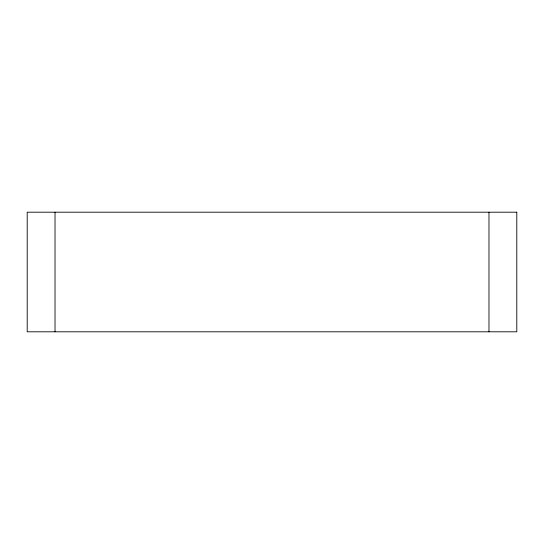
<?xml version="1.0" encoding="UTF-8"?>
<svg xmlns="http://www.w3.org/2000/svg" width="544" height="544" viewBox="0 0 544 544"><rect width="100%" height="100%" fill="white"/><g stroke="black" fill="none" stroke-linecap="round" stroke-linejoin="round"><path stroke-width="0.82" d="M488.974 212.201L488.974 331.799M55.026 212.201L55.026 331.799M516.8 212.201L27.2 212.201L27.2 331.799L516.8 331.799L516.8 212.201"/></g></svg>
